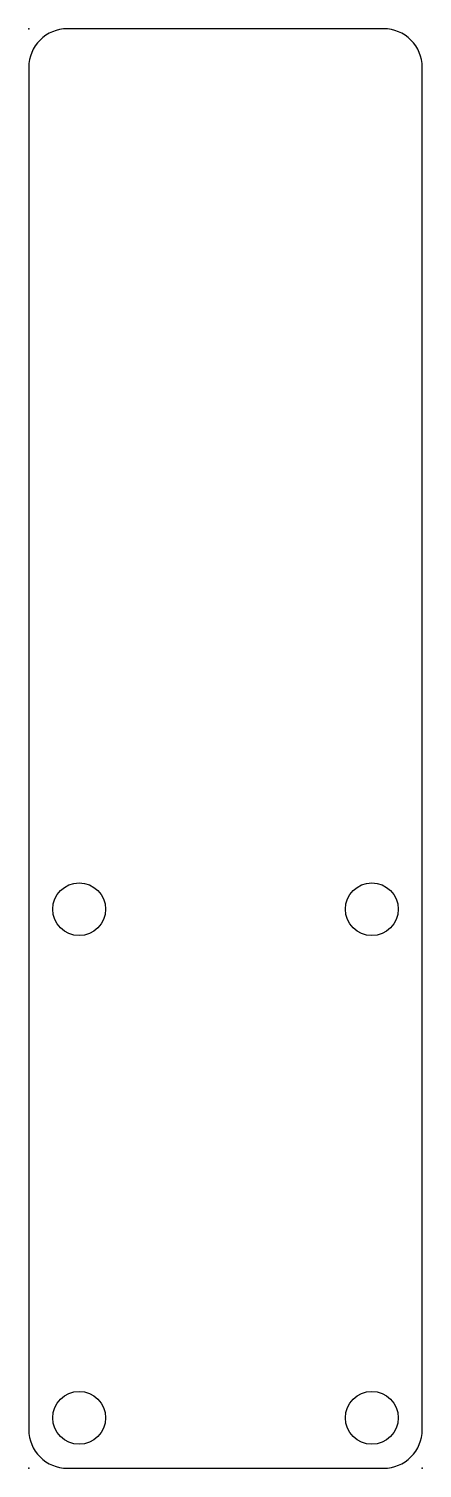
# Model space of a CAD drawing. Header units: millimetres. Extents: x 0 to 20.5, y 0 to 75.
import ezdxf

# ---------------------------------------------------------------- set-up
doc = ezdxf.new("R2010")
doc.units = ezdxf.units.MM
doc.layers.get('0').update_dxf_attribs({"linetype": 'CONTINUOUS'})

msp = doc.modelspace()

# ---------------------------------------------------------------- linework, layer by layer
msp.add_lwpolyline([(2, 0), (18.5, 0, 0.414214), (20.5, 2), (20.5, 73, 0.414214), (18.5, 75), (2, 75, 0.414214), (0, 73), (0, 2, 0.414214)], format="xyb", close=True)
for centre in [(2.625, 29.125), (17.875, 29.125), (2.625, 2.625), (17.875, 2.625)]:
    msp.add_circle(centre, 1.375)
for p in [(0, 75), (0, 0), (0, 0), (20.5, 0)]:
    msp.add_point(p)

doc.saveas('drawing.dxf')
